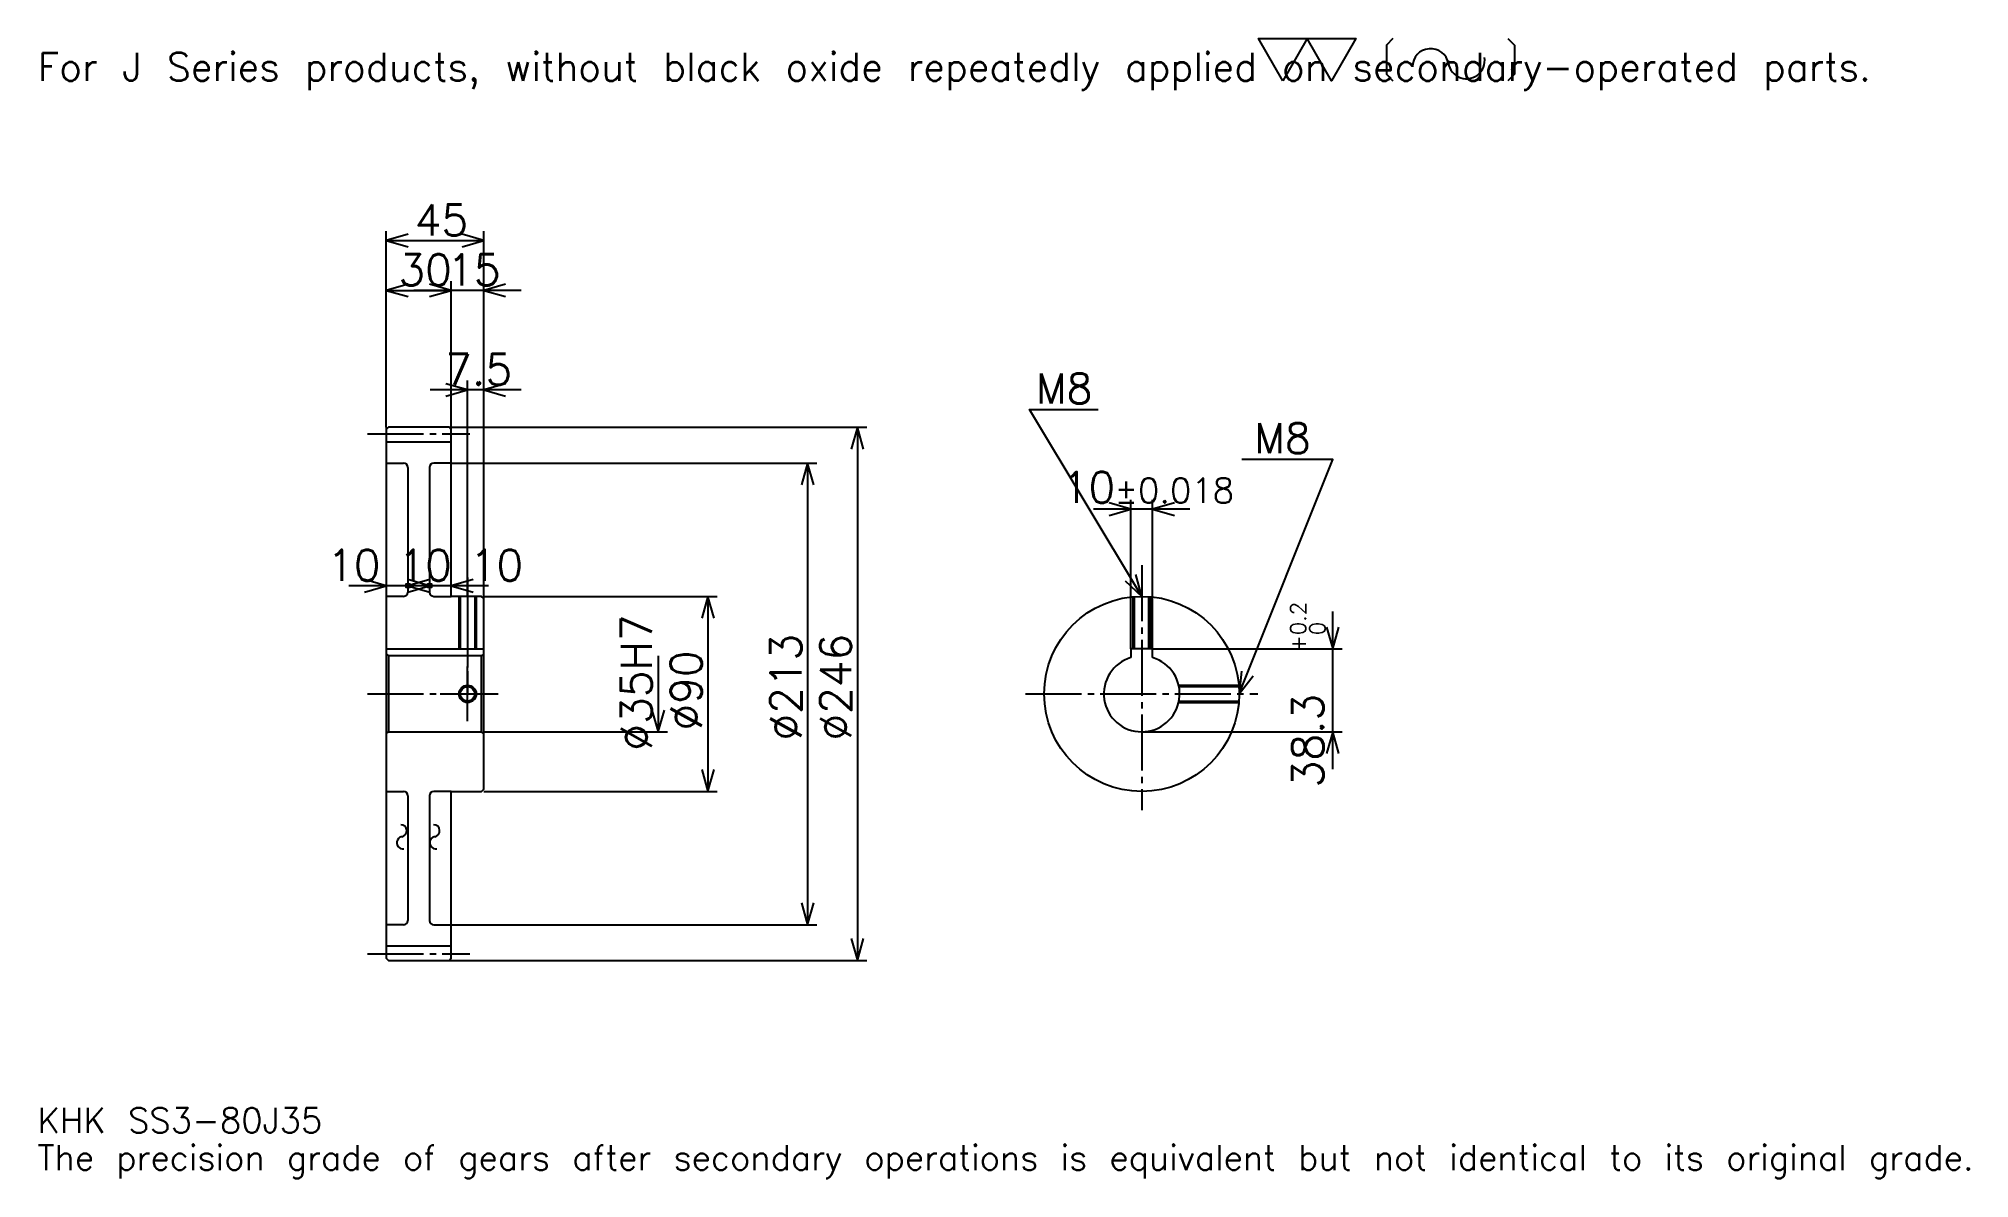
# Model space of a CAD drawing. Extents: x 29 to 920, y 11 to 536.
import ezdxf

# ---------------------------------------------------------------- set-up
doc = ezdxf.new("R2010")
doc.units = 0
doc.linetypes.add('DASHDOT', pattern=[34.468084, 25.851064, -2.87234, 2.87234, -2.87234])
doc.layers.get('0').update_dxf_attribs({"linetype": 'CONTINUOUS'})
doc.layers.add('DASHDOT', color=6, linetype='DASHDOT')
doc.styles.add('KANJI', font='TXT', dxfattribs={"bigfont": 'BIGFONT'})

msp = doc.modelspace()

# ---------------------------------------------------------------- linework, layer by layer
at = {"color": 5}
for p, q in [((189.574463, 357.095764), (189.574463, 447.574463)), ((234.574463, 357.095764), (234.574463, 447.574463)), ((189.574463, 443.265961), (234.574463, 443.265961)), ((189.574463, 420.287231), (219.574463, 420.287231)), ((251.808502, 420.287231), (202.340424, 420.287231)), ((219.574463, 357.095764), (219.574463, 424.595764)), ((251.808502, 374.329773), (209.840424, 374.329773)), ((227.074463, 357.095764), (227.074463, 378.638306)), ((189.574463, 357.095764), (189.574463, 356.095764)), ((218.574463, 357.095764), (234.574463, 357.095764)), ((219.574463, 356.095764), (219.574463, 357.095764)), ((227.074463, 279.095764), (227.074463, 357.095764)), ((227.074463, 279.095764), (227.074463, 357.095764)), ((234.574463, 357.095764), (411.223389, 357.095764)), ((234.574463, 278.095764), (234.574463, 357.095764)), ((406.914886, 357.095764), (406.914886, 111.095749)), ((219.574463, 340.595764), (234.574463, 340.595764)), ((234.574463, 340.595764), (388.24469, 340.595764)), ((383.936157, 340.595764), (383.936157, 127.595749)), ((533.085083, 254.895752), (533.085083, 323.617035)), ((543.085083, 254.895752), (543.085083, 323.617035)), ((560.319153, 319.308533), (515.851074, 319.308533)), ((216.808502, 283.968079), (172.340424, 283.968079)), ((226.808502, 283.968079), (182.340424, 283.968079)), ((236.808502, 283.968079), (192.340424, 283.968079)), ((234.574463, 279.095764), (342.287231, 279.095764)), ((337.978729, 279.095764), (337.978729, 189.095749)), ((626.170227, 199.36171), (626.170227, 272.129791)), ((315, 251.595749), (315, 216.595749)), ((543.085083, 254.895752), (630.47876, 254.895752)), ((234.574463, 216.595749), (319.308502, 216.595749)), ((538.085083, 216.595749), (630.47876, 216.595749)), ((234.574463, 189.095749), (342.287231, 189.095749)), ((219.574463, 127.595749), (234.574463, 127.595749)), ((234.574463, 127.595749), (388.24469, 127.595749)), ((218.574463, 111.095749), (234.574463, 111.095749)), ((234.574463, 111.095749), (411.223389, 111.095749))]:
    msp.add_line(p, q, dxfattribs=at)
at = {"color": 4}
for p, q in [((189.574463, 350.345764), (219.574463, 350.345764)), ((189.574463, 340.595764), (197.574463, 340.595764)), ((199.574463, 338.595764), (199.574463, 281.095764)), ((209.574463, 338.595764), (209.574463, 281.095764)), ((219.574463, 340.595764), (211.574463, 340.595764)), ((197.574463, 279.095764), (189.574463, 279.095764)), ((211.574463, 279.095764), (219.574463, 279.095764)), ((189.574463, 254.895752), (234.574463, 254.895752)), ((234.574463, 252.595749), (233.574463, 251.595749)), ((189.574463, 215.595749), (190.574463, 216.595749)), ((234.574463, 215.595749), (233.574463, 216.595749)), ((189.574463, 189.095749), (197.574463, 189.095749)), ((199.574463, 187.095749), (199.574463, 129.595749)), ((209.574463, 187.095749), (209.574463, 129.595749)), ((219.574463, 189.095749), (211.574463, 189.095749)), ((197.574463, 127.595749), (189.574463, 127.595749)), ((211.574463, 127.595749), (219.574463, 127.595749)), ((189.574463, 117.845749), (219.574463, 117.845749))]:
    msp.add_line(p, q, dxfattribs=at)
at = {"color": 7}
for points in [[(603.191467, 517.021301), (591.989319, 536.438354), (636.797852, 536.438354), (625.595703, 517.021301), (614.393616, 536.438354), (603.191467, 517.021301)], [(653.974426, 536.438354), (650.987183, 533.451111), (650.987183, 520.008545), (653.974426, 517.021301)], [(706.997864, 536.438354), (709.985107, 533.451111), (709.985107, 520.008545), (706.997864, 517.021301)]]:
    msp.add_lwpolyline(points, dxfattribs=at)
at = {"color": 5}
for points in [[(199.627655, 446.138306), (189.574463, 443.265961), (199.627655, 440.393616)], [(224.521271, 440.393616), (234.574463, 443.265961), (224.521271, 446.138306)], [(199.627655, 423.159607), (189.574463, 420.287231), (199.627655, 417.414917)], [(209.521271, 417.414917), (219.574463, 420.287231), (209.521271, 423.159607)], [(209.521271, 417.414917), (219.574463, 420.287231), (209.521271, 423.159607)], [(244.627655, 423.159607), (234.574463, 420.287231), (244.627655, 417.414917)], [(217.021271, 371.457458), (227.074463, 374.329773), (217.021271, 377.202148)], [(244.627655, 377.202148), (234.574463, 374.329773), (244.627655, 371.457458)], [(538.085083, 279.095764), (486.382965, 365.265961), (517.97876, 365.265961)], [(409.787231, 347.042542), (406.914886, 357.095764), (404.042542, 347.042542)], [(386.808533, 330.542542), (383.936157, 340.595764), (381.063843, 330.542542)], [(583.085083, 234.095749), (626.170166, 342.287231), (584.234009, 342.287231)], [(523.031921, 316.436188), (533.085083, 319.308533), (523.031921, 322.180847)], [(553.138306, 322.180847), (543.085083, 319.308533), (553.138306, 316.436188)], [(179.521271, 281.095764), (189.574463, 283.968079), (179.521271, 286.840424)], [(199.521271, 281.095764), (209.574463, 283.968079), (199.521271, 286.840424)], [(209.627655, 286.840424), (199.574463, 283.968079), (209.627655, 281.095764)], [(229.627655, 286.840424), (219.574463, 283.968079), (229.627655, 281.095764)], [(530.449768, 286.238464), (538.085083, 279.095764), (535.375793, 289.194092)], [(199.574463, 283.968079), (198.712769, 284.829803), (200.436157, 284.829803), (200.436157, 283.106384), (198.712769, 283.106384), (198.712769, 284.829803), (199.574463, 283.968079), (200.436157, 283.106384), (200.436157, 284.829803), (199.574463, 283.968079)], [(209.574463, 283.968079), (208.712769, 284.829803), (210.436157, 284.829803), (210.436157, 283.106384), (208.712769, 283.106384), (208.712769, 284.829803), (209.574463, 283.968079), (210.436157, 283.106384), (210.436157, 284.829803), (209.574463, 283.968079)], [(340.851074, 269.042542), (337.978729, 279.095764), (335.106384, 269.042542)], [(623.297852, 264.948944), (626.170227, 254.895752), (629.042603, 264.948944)], [(584.135986, 244.498276), (583.085083, 234.095749), (589.473022, 242.37291)], [(312.127655, 226.648941), (315, 216.595749), (317.872314, 226.648941)], [(629.042603, 206.542557), (626.170227, 216.595749), (623.297852, 206.542557)], [(335.106384, 199.148941), (337.978729, 189.095749), (340.851074, 199.148941)], [(381.063843, 137.648941), (383.936157, 127.595749), (386.808533, 137.648941)], [(404.042542, 121.148941), (406.914886, 111.095749), (409.787231, 121.148941)]]:
    msp.add_lwpolyline(points, dxfattribs=at)
at = {"color": 4}
for points in [[(219.574463, 356.095764), (218.574463, 357.095764), (190.574463, 357.095764), (189.574463, 356.095764), (189.574463, 215.595749)], [(189.574463, 215.595749), (189.574463, 112.095749), (190.574463, 111.095749), (218.574463, 111.095749), (219.574463, 112.095749), (219.574463, 189.095749), (233.574463, 189.095749), (234.574463, 190.095749), (234.574463, 278.095764), (233.574463, 279.095764), (219.574463, 279.095764), (219.574463, 356.095764)], [(223.074463, 279.095764), (223.074463, 254.895752)], [(223.749466, 279.095764), (223.749466, 254.895752)], [(230.39946, 279.095764), (230.39946, 254.895752)], [(231.074463, 279.095764), (231.074463, 254.895752)], [(534.085083, 254.895752), (534.085083, 278.917603)], [(534.760132, 254.895752), (534.760132, 278.972748)], [(541.410156, 254.895752), (541.410156, 278.972748)], [(542.085083, 254.895752), (542.085083, 278.917603)], [(189.574463, 252.595749), (190.574463, 251.595749), (190.574463, 216.595749), (233.574463, 216.595749), (233.574463, 251.595749), (190.574463, 251.595749)], [(543.085083, 250.866257), (543.085083, 254.895752), (533.085083, 254.895752), (533.085083, 250.866257)], [(555.121826, 238.095749), (582.906982, 238.095749)], [(555.266357, 237.420746), (582.962097, 237.420746)], [(555.121826, 230.095749), (582.906982, 230.095749)], [(555.266357, 230.770752), (582.962097, 230.770752)]]:
    msp.add_lwpolyline(points, dxfattribs=at)
for centre, radius in [((538.085083, 234.095749), 45), ((227.074463, 234.095749), 3.325)]:
    msp.add_circle(centre, radius, dxfattribs=at)
at = {"color": 7}
msp.add_circle((227.074463, 234.095749), 4, dxfattribs=at)
for centre, radius, start, end in [((671.337769, 523.40387), 8.401596, 10, 180), ((687.885681, 526.321716), 8.401596, 180, 10), ((196.258896, 170.920212), 2.800532, 280, 90), ((211.429108, 170.920212), 2.800532, 280, 90), ((197.231522, 165.404236), 2.800532, 90, 280), ((212.401733, 165.404236), 2.800532, 90, 280)]:
    msp.add_arc(centre, radius, start, end, dxfattribs=at)
at = {"color": 4}
for centre, radius, start, end in [((197.574463, 338.595764), 2, 0, 90), ((211.574463, 338.595764), 2, 90, 180), ((197.574463, 281.095764), 2, 270, 0), ((211.574463, 281.095764), 2, 180, 270), ((538.085083, 234.095749), 17.5, 106.601549926, 73.398450074), ((197.574463, 187.095749), 2, 0, 90), ((211.574463, 187.095749), 2, 90, 180), ((197.574463, 129.595749), 2, 270, 0), ((211.574463, 129.595749), 2, 180, 270)]:
    msp.add_arc(centre, radius, start, end, dxfattribs=at)
at = {"layer": 'DASHDOT', "color": 7}
for p, q in [((180.957443, 354.095764), (228.191483, 354.095764)), ((538.085083, 293.457458), (538.085083, 180.478729)), ((227.074463, 279.095764), (227.074463, 234.095749)), ((180.957443, 234.095749), (243.191483, 234.095749)), ((484.468079, 234.095749), (591.702148, 234.095749)), ((180.957443, 114.095749), (228.191483, 114.095749))]:
    msp.add_line(p, q, dxfattribs=at)
for points in [[(227.074463, 287.712769), (227.074463, 246.278732)], [(227.074463, 221.478729), (227.074463, 246.712769)], [(214.457443, 234.095749), (239.691483, 234.095749)]]:
    msp.add_lwpolyline(points, dxfattribs=at)

# ---------------------------------------------------------------- texts
at = {"color": 7, "style": 'KANJI'}
for s, height, p in [('For J Series products, without black oxide repeatedly applied on secondary-operated parts.', 12.925532, (28.723404, 517.021301)), ('45', 14.361702, (202.739349, 445.563843)), ('30', 14.361702, (195.239349, 422.585114)), ('15', 14.361702, (217.739349, 422.585114)), ('7.5', 14.361702, (216.821808, 376.627655)), ('M8', 13.787235, (489.25531, 368.138306)), ('M8', 13.787235, (589.978699, 345.159576)), ('10', 14.361702, (501.258881, 322.180847)), ('%%p0.018', 11.489362, (525.528381, 322.180847)), ('10', 14.361702, (162.287231, 286.265961)), ('10', 14.361702, (195.239349, 286.265961)), ('10', 14.361702, (228.191483, 286.265961)), ('KHK SS3-80J35', 11.489362, (28.723404, 31.595745)), ('The precision grade of gears after secondary operations is equivalent but not identical to its original grade.', 11.489362, (28.723404, 14.361702))]:
    msp.add_text(s, height=height, dxfattribs=at).set_placement(p)
for s, height, p in [('%%c35H7', 14.361702, (312.127655, 207.885651)), ('0.2', 7.180851, (613.819153, 261.171082)), ('%%c213', 14.361702, (381.063843, 212.553192)), ('%%c246', 14.361702, (404.042542, 212.553192)), ('+', 7.180851, (613.819153, 253.128525)), ('0', 7.180851, (622.723389, 261.171082)), ('%%c90', 14.361702, (335.106384, 217.220749)), ('38.3', 14.361702, (621.861694, 190.965393))]:
    msp.add_text(s, height=height, rotation=90, dxfattribs=at).set_placement(p)

doc.saveas('drawing.dxf')
